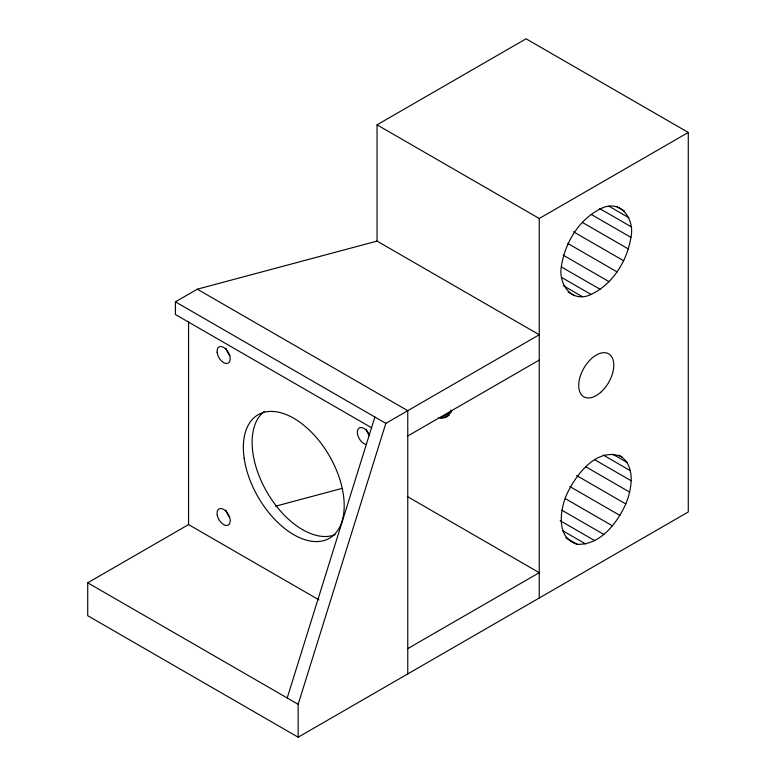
<?xml version="1.0" encoding="UTF-8"?>
<svg xmlns="http://www.w3.org/2000/svg" width="776" height="776" viewBox="0 0 776 776"><rect width="100%" height="100%" fill="white"/><g stroke="black" fill="none" stroke-linecap="round" stroke-linejoin="round"><path stroke-width="1.16" d="M318.907 599.848L188.558 524.586L87.717 582.805L87.717 615.707L298.159 737.2L688.283 511.956L688.283 132.454L526.07 38.8L377.039 124.839L377.039 241.103L539.252 334.757L385.837 423.337L298.159 704.298L298.159 737.2M377.039 241.103L197.317 289.186L175.395 301.835L175.395 314.493L371.723 427.848M630.937 237.369C634.952 219.424 621.023 198.899 601.439 208.346C579.488 218.851 565.365 241.869 561.562 265.431C557.546 283.376 571.466 303.901 591.06 294.453C613.011 283.948 627.134 260.93 630.937 237.369L591.167 214.409M622.051 456.996C597.161 445.919 575.656 474.999 566.625 494.661C559.758 510.385 556.091 538.554 577.393 544.345C600.702 544.927 616.978 523.131 625.815 503.954C632.003 488.676 636.126 464.805 618.918 455.192M450.914 410.155C450.235 415.723 444.056 419.583 438.789 417.546M287.198 697.973L374.876 417.003M377.039 124.839L539.252 218.493L688.283 132.454M407.759 435.986L539.252 360.074M440.991 418.099L451.486 412.037M444.929 417.663L449.12 415.238M407.759 648.61L539.252 572.688L407.39 496.562M275.509 506.195L342.032 488.405M617.124 206.804L624.447 211.033M609.005 206.241L628.88 217.726M599.702 208.579L631.101 226.708M582.359 222.402L628.414 248.989M573.454 231.772L623.691 260.775M567.916 243.519L617.104 271.92M563.046 255.081L609.092 281.669M561.485 266.993L600.207 289.351M561.756 277.536L591.06 294.453M563.415 285.743L582.252 296.616M568.129 292.077L574.405 295.695M612.662 454.164L627.318 462.622M603.243 455.027L630.452 470.741M594.629 459.664L631.257 480.81M585.725 466.754L629.675 492.13M576.626 475.552L625.815 503.954M569.7 486.445L619.937 515.448M565.345 498.658L612.439 525.847M197.317 289.186L407.759 410.679L407.759 673.917M561.979 510.268L603.835 534.441M560.185 520.696L594.717 540.63M175.395 301.835L385.837 423.337M562.678 530.716L585.696 544.015M565.888 537.7L577.393 544.345M87.717 582.805L298.159 704.298M539.252 218.493L539.252 598.005M188.558 321.419L188.558 524.586M366.437 444.464A9.302 5.374 60 0 1 357.959 435.763A9.302 5.374 60 0 1 360.879 427.498A9.302 5.374 60 0 1 369.609 435.481M369.395 435.608A9.302 5.374 60 0 1 366.33 429.225M229.803 517.417A9.302 5.374 60 0 1 226.02 510.133M335.154 534.654A71.305 41.167 60 0 1 266.769 491.809A71.305 41.167 60 0 1 264.306 411.406M229.88 355.495A9.302 5.374 60 0 1 226.039 348.23M600.789 392.258A24.803 14.317 -60 0 0 608.646 353.837A24.803 14.317 -60 0 0 579.313 379.852A24.803 14.317 -60 0 0 600.789 392.258M217.251 515.196A9.302 5.374 60 0 0 228.222 525.071A9.302 5.374 60 0 0 225.399 510.705A9.302 5.374 60 0 0 217.251 515.196M217.105 352.217A9.302 5.374 60 0 0 227.63 363.333A9.302 5.374 60 0 0 226.146 349.433A9.302 5.374 60 0 0 217.105 352.217M244.168 458.276A71.305 41.167 60 0 0 326.386 539.718A71.305 41.167 60 0 0 310.759 431.485A71.305 41.167 60 0 0 244.168 458.276"/></g></svg>
